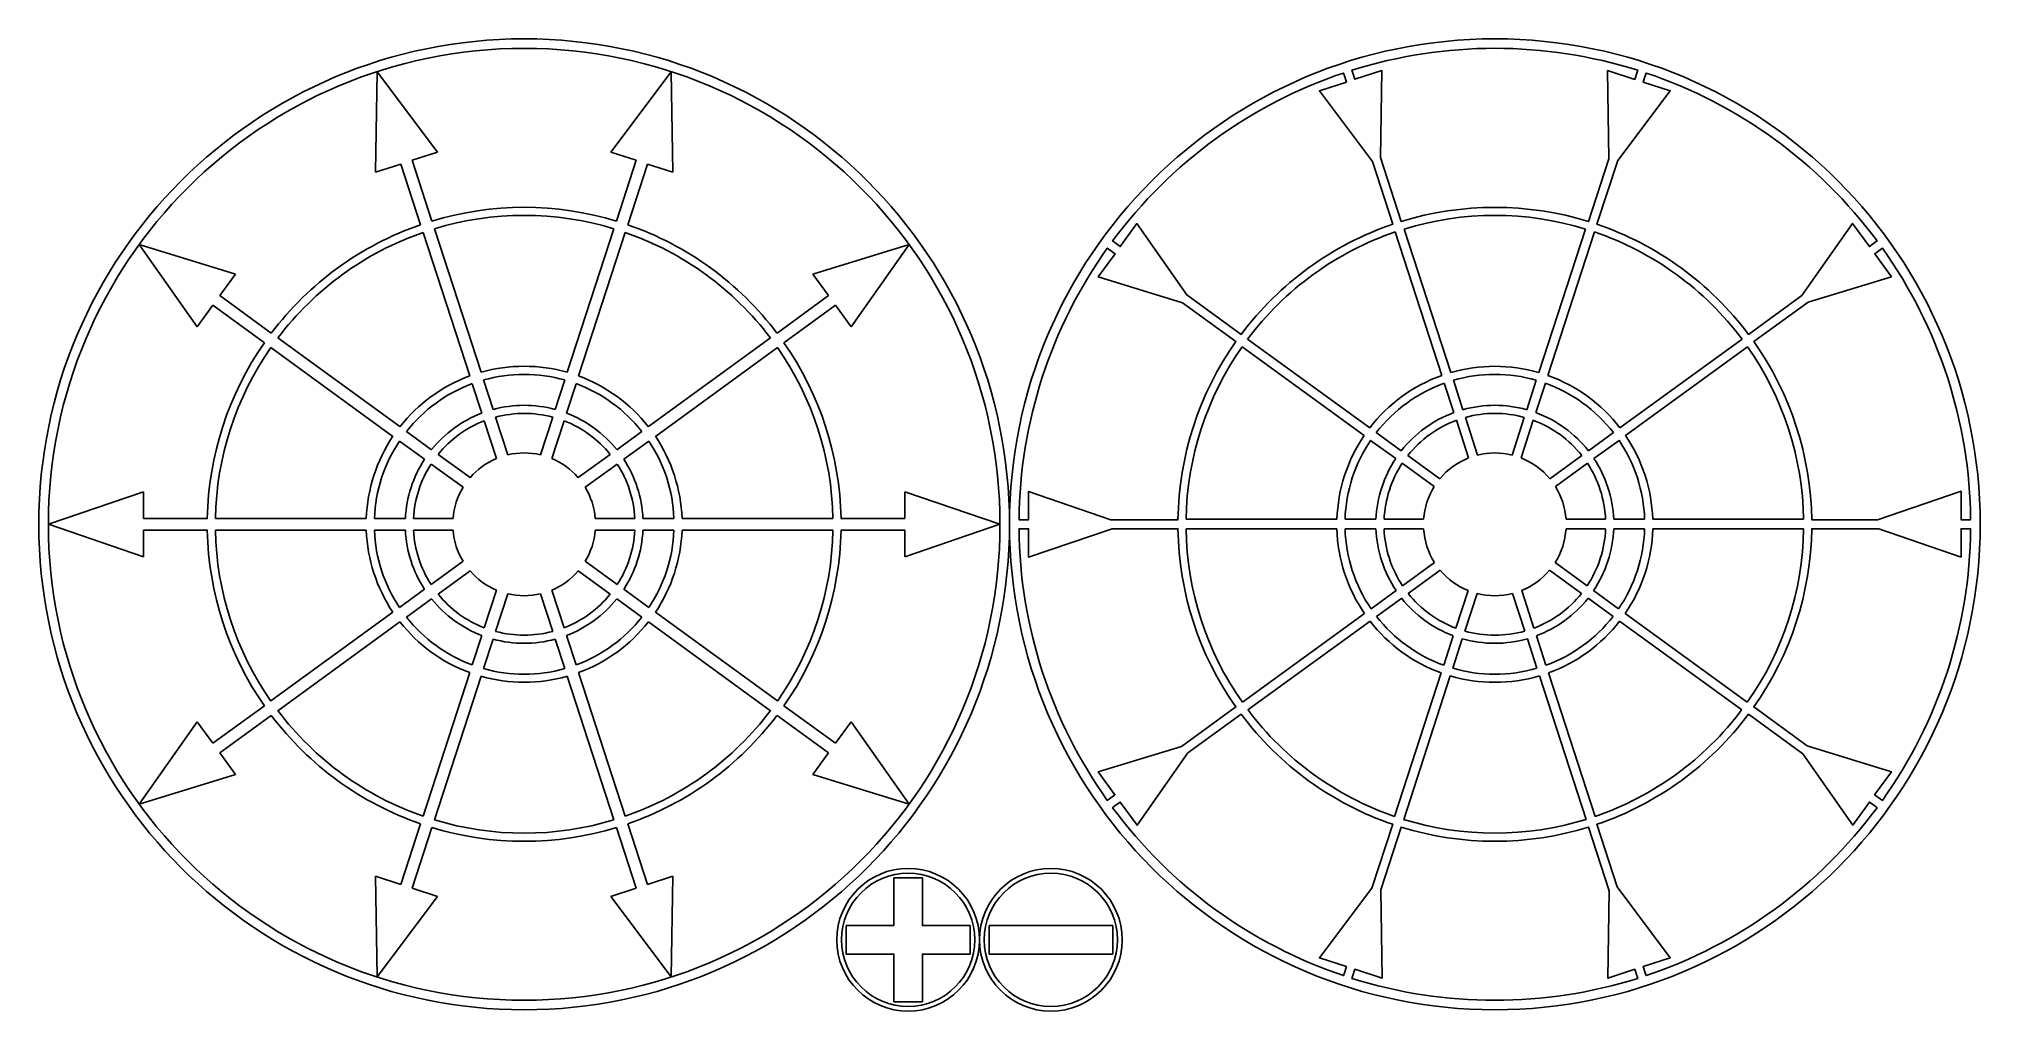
# Model space of a CAD drawing. Header units: millimetres. Extents: x -51 to 153, y -51 to 51.
import ezdxf

# ---------------------------------------------------------------- set-up
doc = ezdxf.new("R2010")
doc.units = ezdxf.units.MM
doc.layers.get('0').update_dxf_attribs({"linetype": 'CONTINUOUS'})

msp = doc.modelspace()

# ---------------------------------------------------------------- linework, layer by layer
for p, q in [((-15.62, 36.98), (-15.45, 47.55)), ((-15.45, 47.55), (-9.1, 39.1)), ((9.1, 39.1), (15.45, 47.55)), ((15.45, 47.55), (15.62, 36.98)), ((-9.1, 39.1), (-11.77, 38.24)), ((11.77, 38.24), (9.1, 39.1)), ((-12.96, 37.85), (-15.62, 36.98)), ((15.62, 36.98), (12.96, 37.85)), ((-34.37, 20.74), (-40.45, 29.39)), ((-40.45, 29.39), (-30.35, 26.28)), ((30.35, 26.28), (40.45, 29.39)), ((40.45, 29.39), (34.37, 20.74)), ((-30.35, 26.28), (-31.99, 24.02)), ((31.99, 24.02), (30.35, 26.28)), ((-32.73, 23.01), (-34.37, 20.74)), ((34.37, 20.74), (32.73, 23.01)), ((-50, 0), (-40, 3.42)), ((-40, 3.42), (-40, 0.62)), ((40, 0.62), (40, 3.42)), ((40, 3.42), (50, 0)), ((-40, -3.43), (-50, 0)), ((-40, -0.63), (-40, -3.43)), ((50, 0), (40, -3.43)), ((40, -3.43), (40, -0.63)), ((-40.45, -29.39), (-34.37, -20.74)), ((-34.37, -20.74), (-32.73, -23.01)), ((32.73, -23.01), (34.37, -20.74)), ((34.37, -20.74), (40.45, -29.39)), ((-31.99, -24.02), (-30.35, -26.28)), ((30.35, -26.28), (31.99, -24.02)), ((-30.35, -26.28), (-40.45, -29.39)), ((40.45, -29.39), (30.35, -26.28)), ((-15.45, -47.55), (-15.62, -36.98)), ((-15.62, -36.98), (-12.96, -37.85)), ((-11.77, -38.24), (-9.1, -39.1)), ((9.1, -39.1), (11.77, -38.24)), ((12.96, -37.85), (15.62, -36.98)), ((15.62, -36.98), (15.45, -47.55)), ((-9.1, -39.1), (-15.45, -47.55)), ((15.45, -47.55), (9.1, -39.1)), ((48.85, -45.15), (48.85, -42.15)), ((48.85, -42.15), (61.85, -42.15)), ((61.85, -42.15), (61.85, -45.15)), ((61.85, -45.15), (48.85, -45.15))]:
    msp.add_line(p, q)
at = {"color": 7, "linetype": 'CONTINUOUS', "lineweight": -3}
for p, q in [((-10.88, 31.47), (-12.96, 37.85)), ((-9.69, 31.86), (-11.77, 38.24)), ((9.69, 31.86), (11.77, 38.24)), ((10.88, 31.47), (12.96, 37.85)), ((-5.72, 15.58), (-10.62, 30.66)), ((-4.53, 15.97), (-9.43, 31.05)), ((4.53, 15.97), (9.43, 31.05)), ((5.72, 15.58), (10.62, 30.66)), ((91.53, 30.71), (96.43, 15.64)), ((97.38, 15.94), (92.48, 31.02)), ((111.52, 31.02), (106.62, 15.94)), ((107.57, 15.64), (112.47, 30.71)), ((-27.3, 19.06), (-32.73, 23.01)), ((-26.57, 20.08), (-31.99, 24.02)), ((26.57, 20.08), (31.99, 24.02)), ((27.3, 19.06), (32.73, 23.01)), ((-13.79, 9.24), (-26.62, 18.56)), ((-13.05, 10.26), (-25.88, 19.58)), ((13.05, 10.26), (25.88, 19.58)), ((13.79, 9.24), (26.62, 18.56)), ((75.44, 18.64), (88.26, 9.32)), ((88.85, 10.13), (76.02, 19.45)), ((127.98, 19.45), (115.15, 10.13)), ((115.74, 9.32), (128.56, 18.64)), ((-4.45, 11.68), (-5.46, 14.77)), ((-3.26, 12.07), (-4.27, 15.16)), ((3.26, 12.07), (4.27, 15.16)), ((4.45, 11.68), (5.46, 14.77)), ((96.69, 14.83), (97.7, 11.74)), ((98.65, 12.04), (97.64, 15.14)), ((106.36, 15.14), (105.35, 12.04)), ((106.3, 11.74), (107.31, 14.83)), ((-2.9, 6.91), (-4.19, 10.87)), ((-1.72, 7.3), (-3, 11.26)), ((1.72, 7.3), (3, 11.26)), ((2.9, 6.91), (4.19, 10.87)), ((97.96, 10.93), (99.24, 6.97)), ((100.19, 7.28), (98.91, 11.23)), ((105.09, 11.23), (103.81, 7.28)), ((104.76, 6.97), (106.04, 10.93)), ((-10.47, 6.83), (-13.1, 8.74)), ((-9.73, 7.84), (-12.36, 9.76)), ((9.73, 7.84), (12.36, 9.76)), ((10.47, 6.83), (13.1, 8.74)), ((88.95, 8.82), (91.58, 6.91)), ((92.17, 7.72), (89.54, 9.63)), ((114.46, 9.63), (111.83, 7.72)), ((112.42, 6.91), (115.05, 8.82)), ((-6.41, 3.89), (-9.78, 6.33)), ((-5.68, 4.9), (-9.04, 7.34)), ((5.68, 4.9), (9.04, 7.34)), ((6.41, 3.89), (9.78, 6.33)), ((92.27, 6.41), (95.63, 3.97)), ((96.22, 4.78), (92.86, 7.22)), ((111.14, 7.22), (107.78, 4.78)), ((108.37, 3.97), (111.73, 6.41)), ((-40, 0.62), (-33.29, 0.62)), ((-32.44, 0.62), (-16.59, 0.62)), ((-15.74, 0.62), (-12.48, 0.62)), ((-11.63, 0.62), (-7.47, 0.62)), ((7.47, 0.62), (11.63, 0.62)), ((12.48, 0.62), (15.74, 0.62)), ((16.59, 0.62), (32.44, 0.62)), ((33.29, 0.62), (40, 0.62)), ((85.41, 0.53), (69.55, 0.53)), ((89.51, 0.53), (86.26, 0.53)), ((94.52, 0.53), (90.36, 0.53)), ((113.64, 0.53), (109.48, 0.53)), ((117.74, 0.53), (114.49, 0.53)), ((134.45, 0.53), (118.59, 0.53)), ((-40, -0.63), (-33.29, -0.63)), ((-32.44, -0.63), (-16.59, -0.63)), ((-15.74, -0.63), (-12.48, -0.63)), ((-11.63, -0.63), (-7.47, -0.63)), ((7.47, -0.63), (11.63, -0.63)), ((12.48, -0.63), (15.74, -0.63)), ((16.59, -0.63), (32.44, -0.63)), ((33.29, -0.63), (40, -0.63)), ((69.55, -0.47), (85.41, -0.47)), ((86.26, -0.47), (89.51, -0.47)), ((90.36, -0.47), (94.51, -0.47)), ((109.49, -0.47), (113.64, -0.47)), ((114.49, -0.47), (117.74, -0.47)), ((118.59, -0.47), (134.45, -0.47)), ((-9.78, -6.33), (-6.41, -3.89)), ((9.78, -6.33), (6.41, -3.89)), ((95.67, -4.02), (92.31, -6.46)), ((111.69, -6.46), (108.33, -4.02)), ((-9.04, -7.34), (-5.68, -4.9)), ((9.04, -7.34), (5.68, -4.9)), ((92.9, -7.27), (96.26, -4.83)), ((107.74, -4.83), (111.1, -7.27)), ((-13.1, -8.74), (-10.47, -6.83)), ((-12.36, -9.76), (-9.73, -7.84)), ((-4.19, -10.87), (-2.9, -6.91)), ((-3, -11.26), (-1.72, -7.3)), ((3, -11.26), (1.72, -7.3)), ((4.19, -10.87), (2.9, -6.91)), ((12.36, -9.76), (9.73, -7.84)), ((13.1, -8.74), (10.47, -6.83)), ((91.62, -6.96), (88.99, -8.88)), ((89.58, -9.68), (92.21, -7.77)), ((99.18, -6.95), (97.9, -10.9)), ((98.85, -11.22), (100.13, -7.26)), ((103.87, -7.26), (105.15, -11.22)), ((106.1, -10.9), (104.82, -6.95)), ((111.79, -7.77), (114.42, -9.68)), ((115.01, -8.88), (112.38, -6.96)), ((-26.62, -18.56), (-13.79, -9.24)), ((26.62, -18.56), (13.79, -9.24)), ((88.3, -9.38), (75.48, -18.69)), ((76.06, -19.5), (88.89, -10.18)), ((115.11, -10.18), (127.94, -19.5)), ((128.52, -18.69), (115.7, -9.38)), ((-25.88, -19.58), (-13.05, -10.26)), ((-5.46, -14.77), (-4.45, -11.68)), ((-4.27, -15.16), (-3.26, -12.07)), ((4.27, -15.16), (3.26, -12.07)), ((5.46, -14.77), (4.45, -11.68)), ((25.88, -19.58), (13.05, -10.26)), ((97.63, -11.71), (96.63, -14.81)), ((97.58, -15.12), (98.58, -12.02)), ((105.42, -12.02), (106.42, -15.12)), ((107.37, -14.81), (106.37, -11.71)), ((-10.62, -30.66), (-5.72, -15.58)), ((-9.43, -31.05), (-4.53, -15.97)), ((9.43, -31.05), (4.53, -15.97)), ((10.62, -30.66), (5.72, -15.58)), ((96.37, -15.61), (91.47, -30.69)), ((92.42, -31), (97.32, -15.93)), ((106.68, -15.93), (111.58, -31)), ((112.53, -30.69), (107.63, -15.61)), ((-32.73, -23.01), (-27.3, -19.06)), ((-31.99, -24.02), (-26.57, -20.08)), ((31.99, -24.02), (26.57, -20.08)), ((32.73, -23.01), (27.3, -19.06)), ((-12.96, -37.85), (-10.88, -31.47)), ((-11.77, -38.24), (-9.69, -31.86)), ((11.77, -38.24), (9.69, -31.86)), ((12.96, -37.85), (10.88, -31.47)), ((55.34, -45.15), (55.35, -45.16)), ((55.35, -45.16), (55.35, -45.15))]:
    msp.add_line(p, q, dxfattribs=at)
for points in [[(116.91, 47.41), (116.7, 46.74), (113.84, 47.67), (113.98, 38.39), (111.84, 31.81, 0.151194), (92.16, 31.81), (89.97, 38.52), (90.14, 47.67), (87.3, 46.75), (87.09, 47.41), (86.99, 47.7, -0.153594), (117.01, 47.7)], [(86.2, 47.12), (86.41, 46.45), (83.56, 45.53), (89.13, 38.1), (91.27, 31.52, 0.151194), (75.34, 19.95), (69.63, 24.1), (64.39, 31.6), (62.63, 29.18), (62.06, 29.59), (61.83, 29.77, -0.153594), (86.11, 47.41)], [(141.93, 29.59), (141.36, 29.18), (139.6, 31.61), (134.26, 24.02), (128.66, 19.95, 0.151194), (112.73, 31.52), (114.91, 38.23), (120.43, 45.54), (117.59, 46.46), (117.8, 47.13), (117.89, 47.41, -0.153594), (142.17, 29.77)], [(61.52, 28.83), (62.09, 28.42), (60.32, 25.99), (69.19, 23.26), (74.79, 19.19, 0.151194), (68.7, 0.47), (61.65, 0.47), (53, 3.45), (53, 0.47), (52.3, 0.47), (52, 0.47, -0.153594), (61.28, 29.01)], [(151.7, 0.47), (151, 0.47), (151, 3.47), (142.22, 0.47), (135.3, 0.47, 0.151194), (129.21, 19.19), (134.92, 23.34), (143.67, 26.01), (141.92, 28.42), (142.49, 28.84), (142.72, 29.01, -0.153594), (152, 0.47)], [(52.3, -0.47), (53, -0.47), (53, -3.47), (61.78, -0.47), (68.7, -0.47, 0.151194), (74.79, -19.19), (69.08, -23.34), (60.33, -26.01), (62.08, -28.42), (61.51, -28.84), (61.28, -29.01, -0.153594), (52, -0.47)], [(142.48, -28.83), (141.91, -28.42), (143.68, -25.99), (134.81, -23.26), (129.21, -19.19, 0.151194), (135.3, -0.47), (142.35, -0.47), (151, -3.45), (151, -0.47), (151.7, -0.47), (152, -0.47, -0.153594), (142.72, -29.01)], [(62.07, -29.59), (62.64, -29.18), (64.4, -31.61), (69.74, -24.02), (75.34, -19.95, 0.151194), (91.27, -31.52), (89.09, -38.23), (83.57, -45.54), (86.41, -46.46), (86.2, -47.13), (86.11, -47.41, -0.153594), (61.83, -29.77)], [(117.8, -47.12), (117.59, -46.45), (120.44, -45.53), (114.87, -38.1), (112.73, -31.52, 0.151194), (128.66, -19.95), (134.37, -24.1), (139.61, -31.6), (141.37, -29.18), (141.94, -29.59), (142.17, -29.77, -0.153594), (117.89, -47.41)], [(87.09, -47.41), (87.3, -46.74), (90.16, -47.67), (90.02, -38.39), (92.16, -31.81, 0.151194), (111.84, -31.81), (114.03, -38.52), (113.86, -47.67), (116.7, -46.75), (116.91, -47.41), (117.01, -47.7, -0.153594), (86.99, -47.7)]]:
    msp.add_lwpolyline(points, format="xyb", close=True)
msp.add_lwpolyline([(38.85, -42.15), (38.85, -37.15), (41.85, -37.15), (41.85, -42.15), (46.85, -42.15), (46.85, -45.15), (41.85, -45.15), (41.85, -50.15), (38.85, -50.15), (38.85, -45.15), (33.85, -45.15), (33.85, -42.15)], close=True)
for centre, radius in [((0, 0), 51), ((0, 0), 50), ((102, 0), 51), ((40.35, -43.65), 7.5), ((40.35, -43.65), 7), ((55.35, -43.65), 7.5), ((55.35, -43.65), 7)]:
    msp.add_circle(centre, radius)
for centre, radius, start, end in [((0, 0), 33.3, 73.0754, 106.9246), ((0, 0), 33.3, 109.0754, 142.9246), ((0, 0), 32.45, 109.1036, 142.8964), ((0, 0), 32.45, 73.1036, 106.8964), ((0, 0), 32.45, 37.1036, 70.8964), ((0, 0), 33.3, 37.0754, 70.9246), ((102, 0), 32.45, 108.8257, 143.1743), ((102, 0), 32.45, 72.94, 107.06), ((102, 0), 32.45, 36.8257, 71.1743), ((0, 0), 33.3, 145.0754, 178.9246), ((0, 0), 32.45, 145.1036, 178.8964), ((0, 0), 32.45, 1.1036, 34.8964), ((0, 0), 33.3, 1.0754, 34.9246), ((102, 0), 32.45, 144.94, 179.06), ((102, 0), 32.45, 0.94, 35.06), ((0, 0), 16.6, 74.1577, 105.8423), ((102, 0), 16.6, 73.8378, 106.1622), ((0, 0), 16.6, 110.1577, 141.8423), ((0, 0), 15.75, 110.2742, 141.7258), ((0, 0), 15.75, 74.2742, 105.7258), ((0, 0), 15.75, 38.2742, 69.7258), ((0, 0), 16.6, 38.1577, 69.8423), ((102, 0), 16.6, 109.6143, 142.3857), ((102, 0), 15.75, 109.7014, 142.2986), ((102, 0), 15.75, 73.937, 106.063), ((102, 0), 15.75, 37.7014, 70.2986), ((102, 0), 16.6, 37.6143, 70.3857), ((0, 0), 12.5, 74.866, 105.134), ((102, 0), 12.5, 74.4409, 105.5591), ((0, 0), 12.5, 110.866, 141.134), ((0, 0), 11.65, 111.0753, 140.9247), ((0, 0), 11.65, 75.0753, 104.9247), ((0, 0), 11.65, 39.0753, 68.9247), ((0, 0), 12.5, 38.866, 69.134), ((102, 0), 12.5, 110.144, 141.856), ((102, 0), 11.65, 110.3005, 141.6995), ((102, 0), 11.65, 74.6192, 105.3808), ((102, 0), 11.65, 38.3005, 69.6995), ((102, 0), 12.5, 38.144, 69.856), ((0, 0), 16.6, 146.1577, 177.8423), ((0, 0), 15.75, 146.2742, 177.7258), ((0, 0), 15.75, 2.2742, 33.7258), ((0, 0), 16.6, 2.1577, 33.8423), ((102, 0), 16.6, 145.8378, 178.1622), ((102, 0), 15.75, 145.937, 178.063), ((102, 0), 15.75, 1.937, 34.063), ((102, 0), 16.6, 1.8378, 34.1622), ((0, 0), 12.5, 146.866, 177.134), ((0, 0), 11.65, 147.0753, 176.9247), ((0, 0), 7.5, 112.7802, 139.2198), ((0, 0), 7.5, 76.7802, 103.2198), ((0, 0), 7.5, 40.7802, 67.2198), ((0, 0), 11.65, 3.0753, 32.9247), ((0, 0), 12.5, 2.866, 33.134), ((102, 0), 12.5, 146.4409, 177.5591), ((102, 0), 11.65, 146.6192, 177.3808), ((102, 0), 7.5, 111.5747, 140.4253), ((102, 0), 7.5, 76.0704, 103.9296), ((102, 0), 7.5, 39.5747, 68.4253), ((102, 0), 11.65, 2.6192, 33.3808), ((102, 0), 12.5, 2.4409, 33.5591), ((0, 0), 7.5, 148.7802, 175.2198), ((0, 0), 7.5, 4.7802, 31.2198), ((102, 0), 7.5, 148.0704, 175.9296), ((102, 0), 7.5, 4.0704, 31.9296), ((0, 0), 33.3, 181.0754, 214.9246), ((0, 0), 32.45, 181.1036, 214.8964), ((0, 0), 16.6, 182.1577, 213.8423), ((0, 0), 15.75, 182.2742, 213.7258), ((0, 0), 12.5, 182.866, 213.134), ((0, 0), 11.65, 183.0753, 212.9247), ((0, 0), 7.5, 184.7802, 211.2198), ((0, 0), 7.5, 328.7802, 355.2198), ((0, 0), 11.65, 327.0753, 356.9247), ((0, 0), 12.5, 326.866, 357.134), ((0, 0), 15.75, 326.2742, 357.7258), ((0, 0), 16.6, 326.1577, 357.8423), ((0, 0), 32.45, 325.1036, 358.8964), ((0, 0), 33.3, 325.0754, 358.9246), ((102, 0), 32.45, 180.8257, 215.1743), ((102, 0), 16.6, 181.6143, 214.3857), ((102, 0), 15.75, 181.7014, 214.2986), ((102, 0), 12.5, 182.144, 213.856), ((102, 0), 11.65, 182.3005, 213.6995), ((102, 0), 7.5, 183.5747, 212.4253), ((102, 0), 7.5, 327.5747, 356.4253), ((102, 0), 11.65, 326.3005, 357.6995), ((102, 0), 12.5, 326.144, 357.856), ((102, 0), 15.75, 325.7014, 358.2986), ((102, 0), 16.6, 325.6143, 358.3857), ((102, 0), 32.45, 324.8257, 359.1743), ((0, 0), 7.5, 220.7802, 247.2198), ((0, 0), 7.5, 292.7802, 319.2198), ((102, 0), 7.5, 220.0704, 247.9296), ((102, 0), 7.5, 292.0704, 319.9296), ((0, 0), 12.5, 218.866, 249.134), ((0, 0), 11.65, 219.0753, 248.9247), ((0, 0), 7.5, 256.7802, 283.2198), ((0, 0), 11.65, 291.0753, 320.9247), ((0, 0), 12.5, 290.866, 321.134), ((102, 0), 12.5, 218.4409, 249.5591), ((102, 0), 11.65, 218.6192, 249.3808), ((102, 0), 7.5, 255.5747, 284.4253), ((102, 0), 11.65, 290.6192, 321.3808), ((102, 0), 12.5, 290.4409, 321.5591), ((0, 0), 15.75, 218.2742, 249.7258), ((0, 0), 15.75, 290.2742, 321.7258), ((102, 0), 16.6, 217.8378, 250.1622), ((102, 0), 15.75, 217.937, 250.063), ((102, 0), 15.75, 289.937, 322.063), ((102, 0), 16.6, 289.8378, 322.1622), ((0, 0), 16.6, 218.1577, 249.8423), ((0, 0), 12.5, 254.866, 285.134), ((0, 0), 11.65, 255.0753, 284.9247), ((0, 0), 16.6, 290.1577, 321.8423), ((102, 0), 12.5, 254.144, 285.856), ((102, 0), 11.65, 254.3005, 285.6995), ((0, 0), 16.6, 254.1577, 285.8423), ((0, 0), 15.75, 254.2742, 285.7258), ((102, 0), 16.6, 253.6143, 286.3857), ((102, 0), 15.75, 253.7014, 286.2986), ((0, 0), 33.3, 217.0754, 250.9246), ((0, 0), 32.45, 217.1036, 250.8964), ((0, 0), 32.45, 289.1036, 322.8964), ((0, 0), 33.3, 289.0754, 322.9246), ((102, 0), 32.45, 216.94, 251.06), ((102, 0), 32.45, 288.94, 323.06), ((0, 0), 33.3, 253.0754, 286.9246), ((0, 0), 32.45, 253.1036, 286.8964), ((102, 0), 32.45, 252.8257, 287.1743)]:
    msp.add_arc(centre, radius, start, end, dxfattribs=at)

doc.saveas('drawing.dxf')
